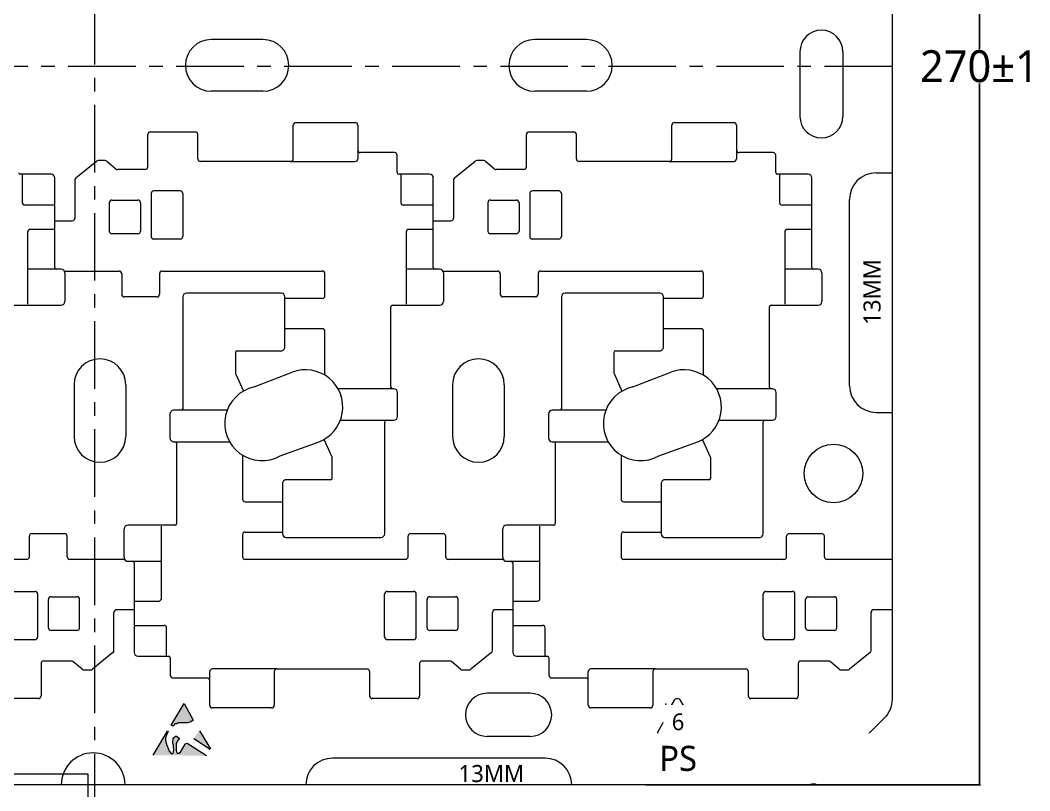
# Model space of a CAD drawing. Header units: millimetres. Extents: x 2296 to 3738, y 887 to 1467.
# Drawn here: x 3135.9 to 3325.8, y 1081.6 to 1226.4 of the extents above; entities that cross this region are included whole.
import ezdxf

# ---------------------------------------------------------------- set-up
doc = ezdxf.new("R2010")
doc.units = ezdxf.units.MM
doc.linetypes.add('CENTERX2', pattern=[101.6, 63.5, -12.7, 12.7, -12.7])
for name, color, linetype, lineweight in [('02 Tray  平面圖', 82, 'Continuous', 18), ('03 Tray 剖視圖', 140, 'Continuous', 5), ('04 Tray NOTES 說明', 10, 'Continuous', 5), ('05 Tray 實際版框', 220, 'Continuous', 25), ('倒扣', 2, 'Continuous', 0)]:
    doc.layers.add(name, color=color, linetype=linetype, lineweight=lineweight)
doc.layers.add('Tray 标记', color=160, linetype='Continuous')
doc.styles.add('CHINE', font='')
doc.styles.get("Standard").update_dxf_attribs({"font": 'txt', "bigfont": 'gbcbig.shx'})
doc.styles.get('CHINE').set_extended_font_data('微軟正黑體')
doc.dimstyles.get("Standard").update_dxf_attribs({"dimtxt": 0.18, "dimasz": 0.18, "dimexe": 0.18, "dimexo": 0.0625, "dimgap": 0.09, "dimtad": 0, "dimtih": 1, "dimtoh": 1, "dimdec": 4, "dimzin": 0, "dimdsep": 46, "dimtxsty": 'Standard', "dimcen": 0.09, "dimadec": 0, "dimazin": 0, "dimtfac": 1, "dimtdec": 4, "dimtofl": 0, "dimtmove": 0, "dimatfit": 3, "dimfxl": 1, "dimtolj": 1, "dimtzin": 0, "dimarcsym": 0})

# ---------------------------------------------------------------- blocks, each defined once
blk = doc.blocks.new('*D2')
at = {"layer": '05 Tray 實際版框', "color": 0, "lineweight": -2, "ltscale": 0.2, "transparency": 16777216}
for p, q in [((3261.78, 1352.68), (3316.49, 1352.68)), ((3316.31, 1352.5), (3316.31, 1220.89)), ((3316.31, 1082.86), (3316.31, 1214.47)), ((3253.57, 1082.68), (3316.49, 1082.68))]:
    blk.add_line(p, q, dxfattribs=at)
at = {"layer": '05 Tray 實際版框', "color": 0, "ltscale": 0.2, "transparency": 16777216}
for points in [[(3316.28, 1352.5), (3316.34, 1352.5), (3316.31, 1352.68)], [(3316.28, 1082.86), (3316.34, 1082.86), (3316.31, 1082.68)]]:
    blk.add_solid(points, dxfattribs=at)
at = {"layer": 'Defpoints', "color": 0, "ltscale": 0.2, "transparency": 16777216}
for p in [(3261.72, 1352.68), (3253.51, 1082.68), (3316.31, 1082.68)]:
    blk.add_point(p, dxfattribs=at)
at = {"layer": '05 Tray 實際版框', "color": 0, "lineweight": 0, "ltscale": 0.2, "transparency": 16777216, "insert": (3316.31, 1217.68), "char_height": 0.18, "attachment_point": 5}
blk.add_mtext('\\A1;{\\fMicrosoft JhengHei|b0|i0|c136|p0;\\H33.333333x;\\C6;270%%P1}', dxfattribs=at)

msp = doc.modelspace()

# ---------------------------------------------------------------- hatches: boundary and pattern name
at = {"layer": 'Tray 标记', "lineweight": 13}
for points in [[(3166.75358, 1097.93294), (3164.33416, 1093.86101), (3164.50239, 1093.76105), (3164.73641, 1093.77934), (3164.87074, 1093.8733), (3164.93326, 1094.04942), (3165.06398, 1094.12706), (3165.4031, 1094.12895), (3165.66471, 1094.31156), (3167.399, 1094.30382), (3167.9887, 1094.53552), (3168.4376, 1094.8238)], [(3163.39207, 1090.4848, -0.007969089), (3163.23511, 1091.05993, -0.052310039), (3163.22887, 1091.37423, -0.028599193), (3163.27192, 1091.64172), (3163.35633, 1091.86192), (3163.57538, 1092.26279), (3163.74751, 1092.74634), (3163.59884, 1092.76661), (3160.91188, 1088.24206), (3170.9452, 1088.15495), (3170.94778, 1088.21077), (3167.29996, 1090.52502), (3167.05401, 1090.42089), (3166.93655, 1090.30474), (3166.03118, 1088.84604), (3165.77365, 1088.62009), (3165.43696, 1088.65865), (3165.30448, 1088.88548), (3165.24833, 1089.15952), (3165.22611, 1089.76408), (3165.22109, 1090.14699), (3165.25391, 1090.38994), (3165.32717, 1090.5905), (3165.40504, 1090.78273), (3165.48526, 1090.95305), (3165.64237, 1091.1031), (3165.86781, 1091.35666), (3165.32771, 1091.81038), (3165.10499, 1091.81038), (3164.66576, 1091.435), (3164.63733, 1090.47466), (3164.65463, 1090.33681), (3164.69888, 1090.21729), (3164.71474, 1090.14725, -0.100154505), (3164.7663, 1089.89748), (3164.78311, 1089.22859), (3164.7337, 1088.81429), (3164.60284, 1088.59868), (3164.31678, 1088.58678), (3163.91379, 1089.02317)], [(3169.72004, 1092.82091), (3169.31455, 1092.47704), (3169.21512, 1092.31987), (3168.95846, 1091.96625), (3168.77652, 1091.69957), (3168.6888, 1091.62181), (3168.6888, 1091.45088), (3168.59312, 1091.36542), (3171.64257, 1089.37598), (3171.72645, 1089.37598), (3171.74089, 1089.43968)]]:
    msp.add_hatch(color=5, dxfattribs=at).paths.add_polyline_path(points)

# ---------------------------------------------------------------- linework, layer by layer
at = {"layer": '02 Tray  平面圖', "linetype": 'Continuous'}
for p, q in [((3187.27312, 1200.31053), (3187.27312, 1206.63796)), ((3187.77312, 1207.13796), (3198.90866, 1207.13796)), ((3199.40866, 1206.63794), (3199.40851, 1201.98885)), ((3258.47312, 1200.31053), (3258.47312, 1206.63796)), ((3258.97312, 1207.13796), (3270.10866, 1207.13796)), ((3270.60866, 1206.63794), (3270.60851, 1201.98885)), ((3159.9237, 1198.80176), (3159.9237, 1204.87918)), ((3160.4237, 1205.37918), (3168.8237, 1205.37918)), ((3169.3237, 1200.31053), (3169.3237, 1204.87918)), ((3231.1237, 1198.80176), (3231.1237, 1204.87918)), ((3231.6237, 1205.37918), (3240.0237, 1205.37918)), ((3240.5237, 1200.31053), (3240.5237, 1204.87918)), ((3199.40851, 1201.98885), (3199.40851, 1200.31053)), ((3270.60851, 1201.98885), (3270.60851, 1200.31053)), ((3206.3121, 1201.48883), (3199.90851, 1201.48883)), ((3206.8121, 1197.72463), (3206.8121, 1200.98883)), ((3277.5121, 1201.48883), (3271.10851, 1201.48883)), ((3278.0121, 1197.72463), (3278.0121, 1200.98883)), ((3146.40451, 1196.74765), (3150.2795, 1199.86968)), ((3151.89684, 1199.98033), (3150.5932, 1199.98033)), ((3152.21924, 1199.86251), (3153.92967, 1198.41959)), ((3159.4237, 1198.30176), (3154.25207, 1198.30176)), ((3186.77312, 1199.81053), (3169.8237, 1199.81053)), ((3186.77312, 1199.81053), (3198.90851, 1199.81053)), ((3217.60451, 1196.74765), (3221.4795, 1199.86968)), ((3223.09684, 1199.98033), (3221.7932, 1199.98033)), ((3223.41924, 1199.86251), (3225.12967, 1198.41959)), ((3230.6237, 1198.30176), (3225.45207, 1198.30176)), ((3257.97312, 1199.81053), (3241.0237, 1199.81053)), ((3257.97312, 1199.81053), (3270.10851, 1199.81053)), ((3141.7113, 1197.42463), (3135.9121, 1197.42463)), ((3136.30999, 1197.42463), (3136.30999, 1192.11505)), ((3142.4113, 1179.88103), (3142.4113, 1196.72463)), ((3146.2182, 1196.3583), (3146.2182, 1189.19128)), ((3212.9113, 1197.42463), (3207.1121, 1197.42463)), ((3207.50999, 1197.42463), (3207.50999, 1192.11505)), ((3213.6113, 1179.88103), (3213.6113, 1196.72463)), ((3217.4182, 1196.3583), (3217.4182, 1189.19128)), ((3284.1113, 1197.42463), (3278.3121, 1197.42463)), ((3278.70999, 1197.42463), (3278.70999, 1192.11505)), ((3284.8113, 1179.88103), (3284.8113, 1196.72463)), ((3153.172, 1192.56293), (3158.0366, 1192.56293)), ((3224.372, 1192.56293), (3229.2366, 1192.56293)), ((3142.4113, 1191.61505), (3136.80999, 1191.61505)), ((3152.672, 1192.06293), (3152.672, 1186.73853)), ((3158.5366, 1192.06293), (3158.5366, 1186.73853)), ((3213.6113, 1191.61505), (3208.00999, 1191.61505)), ((3223.872, 1192.06293), (3223.872, 1186.73853)), ((3229.7366, 1192.06293), (3229.7366, 1186.73853)), ((3284.8113, 1191.61505), (3279.20999, 1191.61505)), ((3142.4113, 1188.69128), (3145.7182, 1188.69128)), ((3213.6113, 1188.69128), (3216.9182, 1188.69128)), ((3142.4113, 1187.05256), (3137.7994, 1187.05256)), ((3213.6113, 1187.05256), (3208.9994, 1187.05256)), ((3284.8113, 1187.05256), (3280.1994, 1187.05256)), ((3137.2994, 1186.55256), (3137.2994, 1172.9962)), ((3158.0366, 1186.23853), (3153.172, 1186.23853)), ((3208.4994, 1186.55256), (3208.4994, 1172.9962)), ((3229.2366, 1186.23853), (3224.372, 1186.23853)), ((3279.6994, 1186.55256), (3279.6994, 1172.9962)), ((3143.5993, 1179.58103), (3137.2994, 1179.58103)), ((3144.21029, 1179.22263), (3154.5112, 1179.22263)), ((3162.6112, 1179.22263), (3192.72981, 1179.22263)), ((3214.7993, 1179.58103), (3208.4994, 1179.58103)), ((3215.41029, 1179.22263), (3225.7112, 1179.22263)), ((3233.8112, 1179.22263), (3263.92981, 1179.22263)), ((3285.9993, 1179.58103), (3279.6994, 1179.58103)), ((3144.2993, 1178.88103), (3144.2993, 1173.4962)), ((3155.0112, 1178.72263), (3155.0112, 1174.87166)), ((3162.1112, 1178.72263), (3162.1112, 1174.87166)), ((3193.22981, 1174.58075), (3193.22981, 1178.72263)), ((3215.4993, 1178.88103), (3215.4993, 1173.4962)), ((3226.2112, 1178.72263), (3226.2112, 1174.87166)), ((3233.3112, 1178.72263), (3233.3112, 1174.87166)), ((3264.42981, 1174.58075), (3264.42981, 1178.72263)), ((3286.6993, 1178.88103), (3286.6993, 1173.4962)), ((3161.6112, 1174.37166), (3155.5112, 1174.37166)), ((3166.49367, 1174.38992), (3166.49367, 1153.36372)), ((3185.00477, 1175.08992), (3167.19367, 1175.08992)), ((3185.70477, 1164.94912), (3185.70477, 1174.38992)), ((3232.8112, 1174.37166), (3226.7112, 1174.37166)), ((3237.69367, 1174.38992), (3237.69367, 1153.36372)), ((3256.20477, 1175.08992), (3238.39367, 1175.08992)), ((3256.90477, 1164.94912), (3256.90477, 1174.38992)), ((3134.7372, 1172.7962), (3143.5993, 1172.7962)), ((3205.6372, 1157.40103), (3205.6372, 1172.4962)), ((3205.9372, 1172.7962), (3214.7993, 1172.7962)), ((3276.8372, 1157.40103), (3276.8372, 1172.4962)), ((3277.1372, 1172.7962), (3285.9993, 1172.7962)), ((3193.2366, 1159.64104), (3193.2366, 1167.88075)), ((3264.4366, 1159.64104), (3264.4366, 1167.88075)), ((3176.67525, 1164.24912), (3185.00477, 1164.24912)), ((3247.87525, 1164.24912), (3256.20477, 1164.24912)), ((3176.37525, 1163.94912), (3176.37525, 1160.10112)), ((3247.57525, 1163.94912), (3247.57525, 1160.10112)), ((3176.3912, 1160.00463), (3177.89502, 1156.6658)), ((3247.5912, 1160.00463), (3249.09502, 1156.6658)), ((3206.1894, 1157.10103), (3195.68419, 1157.10103)), ((3206.8894, 1151.90103), (3206.8894, 1156.40103)), ((3277.3894, 1157.10103), (3266.88419, 1157.10103)), ((3278.0894, 1151.90103), (3278.0894, 1156.40103)), ((3174.82874, 1153.06372), (3164.77167, 1153.06372)), ((3246.02874, 1153.06372), (3235.97167, 1153.06372)), ((3164.07167, 1152.36372), (3164.07167, 1147.86372)), ((3196.13233, 1151.20103), (3206.1894, 1151.20103)), ((3204.4674, 1129.87483), (3204.4674, 1150.90103)), ((3235.27167, 1152.36372), (3235.27167, 1147.86372)), ((3267.33233, 1151.20103), (3277.3894, 1151.20103)), ((3275.6674, 1129.87483), (3275.6674, 1150.90103)), ((3164.77167, 1147.16372), (3175.27689, 1147.16372)), ((3194.56988, 1144.26012), (3193.06606, 1147.59895)), ((3235.97167, 1147.16372), (3246.47689, 1147.16372)), ((3265.76988, 1144.26012), (3264.26606, 1147.59895)), ((3165.32387, 1146.86372), (3165.32387, 1131.76855)), ((3236.52387, 1146.86372), (3236.52387, 1131.76855)), ((3177.72447, 1144.62374), (3177.72447, 1136.38403)), ((3177.72447, 1144.62374), (3177.72447, 1136.45124)), ((3194.58582, 1140.31563), (3194.58582, 1144.16363)), ((3248.92447, 1144.62376), (3248.92447, 1136.38404)), ((3248.92447, 1144.62376), (3248.92447, 1136.45126)), ((3265.78582, 1140.31563), (3265.78582, 1144.16363)), ((3185.2563, 1139.31563), (3185.2563, 1129.87483)), ((3194.28582, 1140.01563), (3185.9563, 1140.01563)), ((3256.4563, 1139.31563), (3256.4563, 1129.87483)), ((3265.48582, 1140.01563), (3257.1563, 1140.01563)), ((3138.14987, 1129.89309), (3144.24987, 1129.89309)), ((3155.46177, 1125.38372), (3155.46177, 1130.76855)), ((3165.02387, 1131.46855), (3156.16177, 1131.46855)), ((3162.46167, 1117.71219), (3162.46167, 1131.26855)), ((3209.34987, 1129.89309), (3215.44987, 1129.89309)), ((3226.66177, 1125.38372), (3226.66177, 1130.76855)), ((3236.22387, 1131.46855), (3227.36177, 1131.46855)), ((3233.66167, 1117.71219), (3233.66167, 1131.26855)), ((3280.54987, 1129.89309), (3286.64987, 1129.89309)), ((3137.64987, 1125.54212), (3137.64987, 1129.39309)), ((3144.74987, 1125.54212), (3144.74987, 1129.39309)), ((3177.73127, 1129.68403), (3177.73127, 1125.54215)), ((3185.9563, 1129.17483), (3203.7674, 1129.17483)), ((3208.84987, 1125.54212), (3208.84987, 1129.39309)), ((3215.94987, 1125.54212), (3215.94987, 1129.39309)), ((3248.93127, 1129.68404), (3248.93127, 1125.54217)), ((3257.1563, 1129.17483), (3274.9674, 1129.17483)), ((3280.04987, 1125.54212), (3280.04987, 1129.39309)), ((3287.14987, 1125.54212), (3287.14987, 1129.39309)), ((3137.14987, 1125.04214), (3107.03127, 1125.04214)), ((3155.55078, 1125.04212), (3145.24987, 1125.04212)), ((3156.16177, 1124.68372), (3162.46167, 1124.68372)), ((3157.34977, 1124.38372), (3157.34978, 1107.54012)), ((3208.34987, 1125.04215), (3178.23127, 1125.04215)), ((3226.75078, 1125.04212), (3216.44987, 1125.04212)), ((3227.36177, 1124.68372), (3233.66167, 1124.68372)), ((3228.54977, 1124.38372), (3228.54978, 1107.54012)), ((3279.54987, 1125.04217), (3249.43127, 1125.04217)), ((3299.88054, 1125.04212), (3287.64987, 1125.04212)), ((3141.22447, 1112.20182), (3141.22447, 1117.52622)), ((3141.72447, 1118.02622), (3146.58908, 1118.02622)), ((3147.08908, 1112.20182), (3147.08908, 1117.52622)), ((3157.34977, 1117.21219), (3161.96167, 1117.21219)), ((3212.42447, 1112.20182), (3212.42447, 1117.52622)), ((3212.92447, 1118.02622), (3217.78908, 1118.02622)), ((3218.28908, 1112.20182), (3218.28908, 1117.52622)), ((3228.54977, 1117.21219), (3233.16167, 1117.21219)), ((3283.62447, 1112.20182), (3283.62447, 1117.52622)), ((3284.12447, 1118.02622), (3288.98908, 1118.02622)), ((3289.48908, 1112.20182), (3289.48908, 1117.52622)), ((3153.54287, 1107.90645), (3153.54287, 1115.07347)), ((3157.34977, 1115.57347), (3154.04287, 1115.57347)), ((3224.74287, 1107.90645), (3224.74287, 1115.07347)), ((3228.54977, 1115.57347), (3225.24287, 1115.57347)), ((3295.94287, 1107.90645), (3295.94287, 1115.07347)), ((3299.88054, 1115.57347), (3296.44287, 1115.57347)), ((3146.58908, 1111.70182), (3141.72447, 1111.70182)), ((3157.34978, 1112.6497), (3162.95109, 1112.6497)), ((3163.45109, 1106.84012), (3163.45109, 1112.1497)), ((3217.78908, 1111.70182), (3212.92447, 1111.70182)), ((3228.54978, 1112.6497), (3234.15109, 1112.6497)), ((3234.65109, 1106.84012), (3234.65109, 1112.1497)), ((3288.98908, 1111.70182), (3284.12447, 1111.70182)), ((3153.35657, 1107.5171), (3149.48158, 1104.39507)), ((3224.55657, 1107.5171), (3220.68158, 1104.39507)), ((3295.75657, 1107.5171), (3291.88158, 1104.39507)), ((3139.83737, 1105.46299), (3139.83737, 1099.38557)), ((3140.33737, 1105.96299), (3145.509, 1105.96299)), ((3147.54183, 1104.40224), (3145.83141, 1105.84516)), ((3158.04978, 1106.84012), (3163.84898, 1106.84012)), ((3164.14898, 1106.54012), (3164.14898, 1103.27592)), ((3211.03737, 1105.46299), (3211.03737, 1099.38557)), ((3211.53737, 1105.96299), (3216.709, 1105.96299)), ((3218.74183, 1104.40224), (3217.03141, 1105.84516)), ((3229.24978, 1106.84012), (3235.04898, 1106.84012)), ((3235.34898, 1106.54012), (3235.34898, 1103.27592)), ((3282.23737, 1105.46299), (3282.23737, 1099.38557)), ((3282.73737, 1105.96299), (3287.909, 1105.96299)), ((3289.94183, 1104.40224), (3288.23141, 1105.84516)), ((3147.86424, 1104.28442), (3149.16788, 1104.28442)), ((3171.55257, 1102.2759), (3171.55257, 1103.95422)), ((3184.18795, 1104.45422), (3172.05257, 1104.45422)), ((3183.68795, 1103.95422), (3183.68795, 1097.62679)), ((3184.18795, 1104.45422), (3201.13737, 1104.45422)), ((3201.63737, 1103.95422), (3201.63737, 1099.38557)), ((3219.06424, 1104.28442), (3220.36788, 1104.28442)), ((3242.75257, 1102.2759), (3242.75257, 1103.95422)), ((3255.38795, 1104.45422), (3243.25257, 1104.45422)), ((3254.88795, 1103.95422), (3254.88795, 1097.62679)), ((3255.38795, 1104.45422), (3272.33737, 1104.45422)), ((3272.83737, 1103.95422), (3272.83737, 1099.38557)), ((3290.26424, 1104.28442), (3291.56788, 1104.28442)), ((3164.64898, 1102.77592), (3171.05257, 1102.77592)), ((3171.55241, 1097.62681), (3171.55257, 1102.2759)), ((3235.84898, 1102.77592), (3242.25257, 1102.77592)), ((3242.75241, 1097.62681), (3242.75257, 1102.2759)), ((3139.33737, 1098.88557), (3130.93737, 1098.88557)), ((3210.53737, 1098.88557), (3202.13737, 1098.88557)), ((3281.73737, 1098.88557), (3273.33737, 1098.88557)), ((3183.18795, 1097.12679), (3172.05241, 1097.12679)), ((3254.38795, 1097.12679), (3243.25241, 1097.12679))]:
    msp.add_line(p, q, dxfattribs=at)
at = {"layer": '02 Tray  平面圖', "lineweight": 18}
for p, q in [((3160.54851, 1193.78595), (3160.54851, 1185.73683)), ((3166.00601, 1194.28595), (3161.04851, 1194.28595)), ((3166.50601, 1193.78595), (3166.50601, 1185.73683)), ((3231.74851, 1193.78595), (3231.74851, 1185.73683)), ((3237.20601, 1194.28595), (3232.24851, 1194.28595)), ((3237.70601, 1193.78595), (3237.70601, 1185.73683)), ((3166.00601, 1185.23683), (3161.04851, 1185.23683)), ((3237.20601, 1185.23683), (3232.24851, 1185.23683)), ((3133.75507, 1119.02792), (3138.71256, 1119.02792)), ((3139.21256, 1110.4788), (3139.21256, 1118.52792)), ((3204.45507, 1110.4788), (3204.45507, 1118.52792)), ((3204.95507, 1119.02792), (3209.91256, 1119.02792)), ((3210.41256, 1110.4788), (3210.41256, 1118.52792)), ((3275.65507, 1110.4788), (3275.65507, 1118.52792)), ((3276.15507, 1119.02792), (3281.11256, 1119.02792)), ((3281.61256, 1110.4788), (3281.61256, 1118.52792)), ((3133.75507, 1109.9788), (3138.71256, 1109.9788)), ((3204.95507, 1109.9788), (3209.91256, 1109.9788)), ((3276.15507, 1109.9788), (3281.11256, 1109.9788))]:
    msp.add_line(p, q, dxfattribs=at)
at = {"layer": '02 Tray  平面圖'}
for p, q in [((3192.72981, 1174.08075), (3185.70477, 1174.08075)), ((3263.92981, 1174.08075), (3256.90477, 1174.08075)), ((3192.7366, 1168.38075), (3185.70477, 1168.38075)), ((3263.9366, 1168.38075), (3256.90477, 1168.38075)), ((3179.92422, 1157.44144), (3187.05815, 1160.19956)), ((3251.12422, 1157.44144), (3258.25815, 1160.19956)), ((3184.82242, 1144.4999), (3191.96752, 1147.08941)), ((3256.02242, 1144.4999), (3263.16752, 1147.08941)), ((3178.22447, 1135.88403), (3185.2563, 1135.88403)), ((3249.42447, 1135.88404), (3256.4563, 1135.88404)), ((3178.23127, 1130.18403), (3185.2563, 1130.18403)), ((3249.43127, 1130.18404), (3256.4563, 1130.18404))]:
    msp.add_line(p, q, dxfattribs=at)
at = {"layer": '02 Tray  平面圖', "linetype": 'Continuous'}
for centre, radius, start, end in [((3187.77312, 1206.63796), 0.5, 90, 180), ((3198.90866, 1206.63796), 0.5, 359.9978164, 90), ((3258.97312, 1206.63796), 0.5, 90, 180), ((3270.10866, 1206.63796), 0.5, 359.9978164, 90), ((3160.4237, 1204.87918), 0.5, 90, 180), ((3168.8237, 1204.87918), 0.5, 0, 90), ((3231.6237, 1204.87918), 0.5, 90, 180), ((3240.0237, 1204.87918), 0.5, 0, 90), ((3199.90851, 1201.98883), 0.5, 179.9978164, 270), ((3271.10851, 1201.98883), 0.5, 179.9978164, 270), ((3169.8237, 1200.31053), 0.5, 180, 270.0000111), ((3186.77312, 1200.31053), 0.5, 270.0000111, 0), ((3198.90851, 1200.31053), 0.5, 270, 0), ((3206.3121, 1200.98883), 0.5, 0, 90), ((3241.0237, 1200.31053), 0.5, 180, 270.0000111), ((3257.97312, 1200.31053), 0.5, 270.0000111, 0), ((3270.10851, 1200.31053), 0.5, 270, 0), ((3277.5121, 1200.98883), 0.5, 0, 90), ((3150.5932, 1199.48033), 0.5, 89.9999985, 128.8579507), ((3151.89684, 1199.48033), 0.5, 49.848925, 89.9999985), ((3154.25207, 1198.80176), 0.5, 229.848925, 270), ((3159.4237, 1198.80176), 0.5, 270, 0), ((3221.7932, 1199.48033), 0.5, 89.9999985, 128.8579507), ((3223.09684, 1199.48033), 0.5, 49.848925, 89.9999985), ((3225.45207, 1198.80176), 0.5, 229.848925, 270), ((3230.6237, 1198.80176), 0.5, 270, 0), ((3135.9121, 1197.72463), 0.3, 180, 270), ((3141.7113, 1196.72463), 0.7, 0.0000046, 90), ((3146.7182, 1196.3583), 0.5, 128.8579507, 180.0000028), ((3207.1121, 1197.72463), 0.3, 180, 270), ((3212.9113, 1196.72463), 0.7, 0.0000046, 90), ((3217.9182, 1196.3583), 0.5, 128.8579507, 180.0000028), ((3278.3121, 1197.72463), 0.3, 180, 270), ((3284.1113, 1196.72463), 0.7, 0.0000046, 90), ((3153.172, 1192.06293), 0.5, 90, 180), ((3158.0366, 1192.06293), 0.5, 0, 90), ((3224.372, 1192.06293), 0.5, 90, 180), ((3229.2366, 1192.06293), 0.5, 0, 90), ((3136.80999, 1192.11505), 0.5, 180, 270), ((3208.00999, 1192.11505), 0.5, 180, 270), ((3279.20999, 1192.11505), 0.5, 180, 270), ((3145.7182, 1189.19128), 0.5, 270, 0.0000028), ((3216.9182, 1189.19128), 0.5, 270, 0.0000028), ((3137.7994, 1186.55256), 0.5, 90, 180), ((3208.9994, 1186.55256), 0.5, 90, 180), ((3280.1994, 1186.55256), 0.5, 90, 180), ((3153.172, 1186.73853), 0.5, 180, 270), ((3158.0366, 1186.73853), 0.5, 270, 0), ((3224.372, 1186.73853), 0.5, 180, 270), ((3229.2366, 1186.73853), 0.5, 270, 0), ((3142.7113, 1179.88103), 0.3, 180.0000046, 270), ((3143.5993, 1178.88103), 0.7, 0, 90), ((3154.5112, 1178.72263), 0.5, 0, 90.0000008), ((3162.6112, 1178.72263), 0.5, 90.0000009, 180), ((3192.72981, 1178.72263), 0.5, 0, 90.0000009), ((3213.9113, 1179.88103), 0.3, 180.0000046, 270), ((3214.7993, 1178.88103), 0.7, 0, 90), ((3225.7112, 1178.72263), 0.5, 0, 90.0000008), ((3233.8112, 1178.72263), 0.5, 90.0000009, 180), ((3263.92981, 1178.72263), 0.5, 0, 90.0000009), ((3285.1113, 1179.88103), 0.3, 180.0000046, 270), ((3285.9993, 1178.88103), 0.7, 0, 90), ((3143.5993, 1173.4962), 0.7, 270, 0), ((3155.5112, 1174.87166), 0.5, 180, 270), ((3161.6112, 1174.87166), 0.5, 270, 0), ((3167.19367, 1174.38992), 0.7, 90.0000016, 179.9999979), ((3185.00477, 1174.38992), 0.7, 0.0000118, 90.0000016), ((3214.7993, 1173.4962), 0.7, 270, 0), ((3226.7112, 1174.87166), 0.5, 180, 270), ((3232.8112, 1174.87166), 0.5, 270, 0), ((3238.39367, 1174.38992), 0.7, 90.0000016, 179.9999979), ((3256.20477, 1174.38992), 0.7, 0.0000118, 90.0000016), ((3285.9993, 1173.4962), 0.7, 270, 0), ((3205.9372, 1172.4962), 0.3, 90, 180.000003), ((3277.1372, 1172.4962), 0.3, 90, 180.000003), ((3176.67525, 1163.94912), 0.3, 90.0000059, 180), ((3185.00477, 1164.94912), 0.7, 270.0000059, 0.0000118), ((3247.87525, 1163.94912), 0.3, 90.0000059, 180), ((3256.20477, 1164.94912), 0.7, 270.0000059, 0.0000118), ((3176.67525, 1160.10112), 0.3, 180, 198.7632436), ((3247.87525, 1160.10112), 0.3, 180, 198.7632436), ((3205.9372, 1157.40103), 0.3, 180.000003, 270), ((3206.1894, 1156.40103), 0.7, 0.0000065, 90), ((3277.1372, 1157.40103), 0.3, 180.000003, 270), ((3277.3894, 1156.40103), 0.7, 0.0000065, 90), ((3164.77167, 1152.36372), 0.7, 90.0000113, 180.0000065), ((3166.19367, 1153.36372), 0.3, 270.0000113, 359.9999979), ((3235.97167, 1152.36372), 0.7, 90.0000113, 180.0000065), ((3237.39367, 1153.36372), 0.3, 270.0000113, 359.9999979), ((3204.7674, 1150.90103), 0.3, 90.0000113, 179.9999979), ((3206.1894, 1151.90103), 0.7, 270.0000113, 0.0000065), ((3275.9674, 1150.90103), 0.3, 90.0000113, 179.9999979), ((3277.3894, 1151.90103), 0.7, 270.0000113, 0.0000065), ((3164.77167, 1147.86372), 0.7, 180.0000065, 270), ((3165.02387, 1146.86372), 0.3, 0.000003, 90), ((3235.97167, 1147.86372), 0.7, 180.0000065, 270), ((3236.22387, 1146.86372), 0.3, 0.000003, 90), ((3194.28582, 1144.16363), 0.3, 0, 18.7632436), ((3265.48582, 1144.16363), 0.3, 0, 18.7632436), ((3185.9563, 1139.31563), 0.7, 90.0000059, 180.0000118), ((3194.28582, 1140.31563), 0.3, 270.0000059, 0), ((3257.1563, 1139.31563), 0.7, 90.0000059, 180.0000118), ((3265.48582, 1140.31563), 0.3, 270.0000059, 0), ((3165.02387, 1131.76855), 0.3, 270, 0.000003), ((3236.22387, 1131.76855), 0.3, 270, 0.000003), ((3138.14987, 1129.39309), 0.5, 90, 180), ((3144.24987, 1129.39309), 0.5, 0, 90), ((3156.16177, 1130.76855), 0.7, 90, 180), ((3185.9563, 1129.87483), 0.7, 180.0000118, 270.0000016), ((3203.7674, 1129.87483), 0.7, 270.0000016, 359.9999979), ((3209.34987, 1129.39309), 0.5, 90, 180), ((3215.44987, 1129.39309), 0.5, 0, 90), ((3227.36177, 1130.76855), 0.7, 90, 180), ((3257.1563, 1129.87483), 0.7, 180.0000118, 270.0000016), ((3274.9674, 1129.87483), 0.7, 270.0000016, 359.9999979), ((3280.54987, 1129.39309), 0.5, 90, 180), ((3286.64987, 1129.39309), 0.5, 0, 90), ((3137.14987, 1125.54212), 0.5, 270.0000009, 360), ((3145.24987, 1125.54212), 0.5, 180, 270.0000008), ((3156.16177, 1125.38372), 0.7, 180, 270), ((3157.04977, 1124.38372), 0.3, 0.0000046, 90), ((3178.23127, 1125.54215), 0.5, 180, 270.0000009), ((3208.34987, 1125.54212), 0.5, 270.0000009, 360), ((3216.44987, 1125.54212), 0.5, 180, 270.0000008), ((3227.36177, 1125.38372), 0.7, 180, 270), ((3228.24977, 1124.38372), 0.3, 0.0000046, 90), ((3249.43127, 1125.54217), 0.5, 180, 270.0000009), ((3279.54987, 1125.54212), 0.5, 270.0000009, 360), ((3287.64987, 1125.54212), 0.5, 180, 270.0000008), ((3141.72447, 1117.52622), 0.5, 90, 180), ((3146.58908, 1117.52622), 0.5, 0, 90), ((3161.96167, 1117.71219), 0.5, 270, 0), ((3212.92447, 1117.52622), 0.5, 90, 180), ((3217.78908, 1117.52622), 0.5, 0, 90), ((3233.16167, 1117.71219), 0.5, 270, 0), ((3284.12447, 1117.52622), 0.5, 90, 180), ((3288.98908, 1117.52622), 0.5, 0, 90), ((3154.04287, 1115.07347), 0.5, 90, 180.0000028), ((3225.24287, 1115.07347), 0.5, 90, 180.0000028), ((3296.44287, 1115.07347), 0.5, 90, 180.0000028), ((3141.72447, 1112.20182), 0.5, 180, 270), ((3146.58908, 1112.20182), 0.5, 270, 0), ((3162.95109, 1112.1497), 0.5, 360, 90), ((3212.92447, 1112.20182), 0.5, 180, 270), ((3217.78908, 1112.20182), 0.5, 270, 0), ((3234.15109, 1112.1497), 0.5, 360, 90), ((3284.12447, 1112.20182), 0.5, 180, 270), ((3288.98908, 1112.20182), 0.5, 270, 0), ((3153.04287, 1107.90645), 0.5, 308.8579507, 0.0000028), ((3158.04978, 1107.54012), 0.7, 180.0000046, 270), ((3224.24287, 1107.90645), 0.5, 308.8579507, 0.0000028), ((3229.24978, 1107.54012), 0.7, 180.0000046, 270), ((3295.44287, 1107.90645), 0.5, 308.8579507, 0.0000028), ((3140.33737, 1105.46299), 0.5, 90, 180), ((3145.509, 1105.46299), 0.5, 49.848925, 90), ((3163.84898, 1106.54012), 0.3, 0, 90), ((3211.53737, 1105.46299), 0.5, 90, 180), ((3216.709, 1105.46299), 0.5, 49.848925, 90), ((3235.04898, 1106.54012), 0.3, 0, 90), ((3282.73737, 1105.46299), 0.5, 90, 180), ((3287.909, 1105.46299), 0.5, 49.848925, 90), ((3147.86424, 1104.78442), 0.5, 229.848925, 269.9999985), ((3149.16788, 1104.78442), 0.5, 269.9999985, 308.8579507), ((3164.64898, 1103.27592), 0.5, 180, 270), ((3172.05257, 1103.95422), 0.5, 90, 180), ((3184.18795, 1103.95422), 0.5, 90.0000111, 180), ((3201.13737, 1103.95422), 0.5, 0, 90.0000111), ((3219.06424, 1104.78442), 0.5, 229.848925, 269.9999985), ((3220.36788, 1104.78442), 0.5, 269.9999985, 308.8579507), ((3235.84898, 1103.27592), 0.5, 180, 270), ((3243.25257, 1103.95422), 0.5, 90, 180), ((3255.38795, 1103.95422), 0.5, 90.0000111, 180), ((3272.33737, 1103.95422), 0.5, 0, 90.0000111), ((3290.26424, 1104.78442), 0.5, 229.848925, 269.9999985), ((3291.56788, 1104.78442), 0.5, 269.9999985, 308.8579507), ((3171.05257, 1102.27592), 0.5, 359.9978164, 90), ((3242.25257, 1102.27592), 0.5, 359.9978164, 90), ((3139.33737, 1099.38557), 0.5, 270, 0), ((3172.05241, 1097.62679), 0.5, 179.9978164, 270), ((3183.18795, 1097.62679), 0.5, 270, 0), ((3202.13737, 1099.38557), 0.5, 180, 270), ((3210.53737, 1099.38557), 0.5, 270, 0), ((3243.25241, 1097.62679), 0.5, 179.9978164, 270), ((3254.38795, 1097.62679), 0.5, 270, 0), ((3273.33737, 1099.38557), 0.5, 180, 270), ((3281.73737, 1099.38557), 0.5, 270, 0)]:
    msp.add_arc(centre, radius, start, end, dxfattribs=at)
at = {"layer": '02 Tray  平面圖', "lineweight": 18}
for centre, start, end in [((3161.04851, 1193.78595), 90, 180), ((3166.00601, 1193.78595), 0, 90), ((3232.24851, 1193.78595), 90, 180), ((3237.20601, 1193.78595), 0, 90), ((3161.04851, 1185.73683), 180, 270), ((3166.00601, 1185.73683), 270, 0), ((3232.24851, 1185.73683), 180, 270), ((3237.20601, 1185.73683), 270, 0), ((3138.71256, 1118.52792), 0, 90), ((3204.95507, 1118.52792), 90, 180), ((3209.91256, 1118.52792), 0, 90), ((3276.15507, 1118.52792), 90, 180), ((3281.11256, 1118.52792), 0, 90), ((3138.71256, 1110.4788), 270, 0), ((3204.95507, 1110.4788), 180, 270), ((3209.91256, 1110.4788), 270, 0), ((3276.15507, 1110.4788), 180, 270), ((3281.11256, 1110.4788), 270, 0)]:
    msp.add_arc(centre, 0.5, start, end, dxfattribs=at)
at = {"layer": '02 Tray  平面圖'}
for centre, radius, start, end in [((3192.72981, 1174.58075), 0.5, 270, 0), ((3263.92981, 1174.58075), 0.5, 270, 0), ((3192.7366, 1167.88075), 0.5, 360, 90), ((3263.9366, 1167.88075), 0.5, 360, 90), ((3189.58241, 1153.67054), 7, 289.921411, 111.1375151), ((3260.78241, 1153.67054), 7, 289.921411, 111.1375151), ((3181.37867, 1150.59421), 7, 101.9921609, 299.4698092), ((3252.57867, 1150.59421), 7, 101.9921609, 299.4698092), ((3178.22447, 1136.38403), 0.5, 180, 270), ((3249.42447, 1136.38404), 0.5, 180, 270), ((3178.23127, 1129.68403), 0.5, 90, 180), ((3249.43127, 1129.68404), 0.5, 90, 180)]:
    msp.add_arc(centre, radius, start, end, dxfattribs=at)
at = {"layer": '03 Tray 剖視圖'}
for p, q in [((3100.31804, 1084.73047), (3148.65842, 1084.73047)), ((3148.65842, 1084.73047), (3148.65842, 1074.12637))]:
    msp.add_line(p, q, dxfattribs=at)
at = {"layer": '04 Tray NOTES 說明', "color": 1, "lineweight": 0, "ltscale": 0.2}
msp.add_circle((3288.88054, 1141.1829), 5.5, dxfattribs=at)
at = {"layer": '05 Tray 實際版框', "linetype": 'CENTERX2', "lineweight": 0, "ltscale": 0.2}
for p, q in [((3149.88054, 1352.68291), (3149.88054, 1077.49882)), ((3299.88054, 1217.68291), (2999.88054, 1217.68291))]:
    msp.add_line(p, q, dxfattribs=at)
at = {"layer": '05 Tray 實際版框', "lineweight": 0, "ltscale": 0.2}
for p, q in [((3296.88054, 1197.6795), (3299.88054, 1197.6795)), ((3291.88054, 1157.6761), (3291.88054, 1192.6795)), ((3296.88054, 1152.6761), (3299.88054, 1152.6761))]:
    msp.add_line(p, q, dxfattribs=at)
for points in [[(3239.63322, 1352.68291), (3283.80947, 1352.68291, -0.198912367), (3287.345, 1351.21844), (3298.41607, 1340.14737, -0.198912367), (3299.88054, 1336.61184), (3299.88054, 1187.68291)], [(3299.88054, 1187.68291), (3299.88054, 1098.75397, -0.198912367), (3298.41607, 1095.21844), (3287.345, 1084.14737, -0.198912367), (3283.80947, 1082.68291), (3239.63322, 1082.68291)], [(3155.63186, 1082.68291, 1), (3143.63186, 1082.68291, 1)], [(3239.63322, 1082.68291), (3239.63322, 1082.68553), (3239.63322, 1082.68553, 0.414213562), (3234.63322, 1087.68553), (3194.63322, 1087.68553, 0.414213562), (3189.63322, 1082.68553), (3189.63322, 1082.68291)], [(3239.63322, 1082.68291), (3239.63322, 1082.68553), (3239.63322, 1082.68553, 0.414213562), (3234.63322, 1087.68553), (3194.63322, 1087.68553, 0.414213562), (3189.63322, 1082.68553), (3189.63322, 1082.68291)]]:
    msp.add_lwpolyline(points, format="xyb", dxfattribs=at)
msp.add_lwpolyline([(3283.80947, 1082.68291), (3109.63049, 1082.68291)], dxfattribs=at)
for centre, start, end in [((3296.88054, 1192.6795), 90, 180), ((3296.88054, 1157.6761), 180, 270)]:
    msp.add_arc(centre, 5, start, end, dxfattribs=at)
at = {"layer": 'Tray 标记', "color": 5, "lineweight": 13}
for p, q in [((3164.33416, 1093.86101), (3166.75358, 1097.93294)), ((3166.75358, 1097.93294), (3168.4376, 1094.8238)), ((3257.53748, 1096.21423), (3257.34554, 1097.9741)), ((3258.84629, 1098.48117), (3257.53748, 1096.21423)), ((3261.92325, 1095.4401), (3260.16749, 1098.48117)), ((3257.56582, 1095.71506), (3255.8792, 1092.79373)), ((3257.53748, 1096.21423), (3258.90548, 1096.99481)), ((3164.50239, 1093.76105), (3164.33416, 1093.86101)), ((3164.73641, 1093.77934), (3164.50239, 1093.76105)), ((3164.87074, 1093.8733), (3164.73641, 1093.77934)), ((3164.93326, 1094.04942), (3164.87074, 1093.8733)), ((3165.06398, 1094.12706), (3164.93326, 1094.04942)), ((3165.4031, 1094.12895), (3165.06398, 1094.12706)), ((3165.66471, 1094.31156), (3165.4031, 1094.12895)), ((3167.399, 1094.30382), (3165.66471, 1094.31156)), ((3167.9887, 1094.53552), (3167.399, 1094.30382)), ((3168.4376, 1094.8238), (3167.9887, 1094.53552)), ((3262.19926, 1095.04071), (3262.19126, 1093.4657)), ((3262.19926, 1095.04071), (3263.81932, 1094.327)), ((3263.50807, 1092.77377), (3262.19926, 1095.04071)), ((3160.91188, 1088.24206), (3163.59884, 1092.76661)), ((3163.57538, 1092.26279), (3163.35633, 1091.86192)), ((3163.74751, 1092.74634), (3163.57538, 1092.26279)), ((3163.59884, 1092.76661), (3163.74751, 1092.74634)), ((3171.74089, 1089.43968), (3169.72004, 1092.82091)), ((3259.13363, 1091.64954), (3257.77363, 1092.44397)), ((3167.05401, 1090.42089), (3167.29996, 1090.52502)), ((3167.29996, 1090.52502), (3170.94778, 1088.21077)), ((3168.59312, 1091.36542), (3171.64257, 1089.37598)), ((3256.5398, 1091.64954), (3259.13363, 1091.64954)), ((3259.13363, 1091.64954), (3257.70551, 1090.60338)), ((3259.33596, 1091.62958), (3262.84747, 1091.62958))]:
    msp.add_line(p, q, dxfattribs=at)
msp.add_lwpolyline([(3163.35633, 1091.86192), (3163.27192, 1091.64172, 0.028599193), (3163.22887, 1091.37423, 0.052310039), (3163.23511, 1091.05993, 0.007969089), (3163.39207, 1090.4848), (3163.91379, 1089.02317), (3164.31678, 1088.58678), (3164.60284, 1088.59868), (3164.7337, 1088.81429), (3164.78311, 1089.22859), (3164.7663, 1089.89748, 0.100154505), (3164.71474, 1090.14725), (3164.69888, 1090.21729), (3164.65463, 1090.33681), (3164.63733, 1090.47466), (3164.66576, 1091.435), (3165.10499, 1091.81038), (3165.32771, 1091.81038), (3165.86781, 1091.35666), (3165.64237, 1091.1031), (3165.48526, 1090.95305), (3165.40504, 1090.78273), (3165.32717, 1090.5905), (3165.25391, 1090.38994), (3165.22109, 1090.14699), (3165.22611, 1089.76408), (3165.24833, 1089.15952), (3165.30448, 1088.88548), (3165.43696, 1088.65865), (3165.77365, 1088.62009), (3166.03118, 1088.84604), (3166.93655, 1090.30474), (3167.05401, 1090.42089)], format="xyb", dxfattribs=at)
for centre, start, end in [((3259.50689, 1098.09977), 30, 150), ((3256.5398, 1092.41233), 150, 270), ((3262.84747, 1092.39238), 270, 30)]:
    msp.add_arc(centre, 0.7628, start, end, dxfattribs=at)
at = {"layer": '倒扣', "linetype": 'Continuous'}
for points in [[(3181.57024, 1222.72106), (3171.85024, 1222.72106)], [(3242.39362, 1222.72106), (3232.67362, 1222.72106)], [(3282.55257, 1220.43782), (3282.55257, 1208.28782)], [(3290.65257, 1220.43782), (3290.65257, 1208.28782)], [(3181.57024, 1213.00106), (3171.85024, 1213.00106)], [(3242.39362, 1213.00106), (3232.67362, 1213.00106)], [(3146.04248, 1157.86668), (3146.04248, 1148.14668)], [(3155.76248, 1157.86668), (3155.76248, 1148.14668)], [(3217.24248, 1157.86668), (3217.24248, 1148.14668)], [(3226.96248, 1157.86668), (3226.96248, 1148.14668)], [(3231.8222, 1099.88437), (3223.7222, 1099.88437)], [(3280.95065, 1094.90759), (3272.85065, 1094.90759)], [(3231.8222, 1091.78437), (3223.7222, 1091.78437)], [(3280.95065, 1086.80759), (3272.85065, 1086.80759)]]:
    msp.add_lwpolyline(points, dxfattribs=at)
msp.add_lwpolyline([(3155.63186, 1082.68291, 1), (3143.63186, 1082.68291, 1)], format="xyb", dxfattribs=at)
for centre, radius, start, end in [((3286.60257, 1220.43782), 4.05, 360, 180), ((3171.85024, 1217.86106), 4.86, 90, 270), ((3181.57024, 1217.86106), 4.86, 270, 90), ((3232.67362, 1217.86106), 4.86, 90, 270), ((3242.39362, 1217.86106), 4.86, 270, 90), ((3286.60257, 1208.28782), 4.05, 180, 360), ((3150.90248, 1157.86668), 4.86, 360, 180), ((3222.10248, 1157.86668), 4.86, 360, 180), ((3150.90248, 1148.14668), 4.86, 180, 360), ((3222.10248, 1148.14668), 4.86, 180, 360), ((3223.7222, 1095.83437), 4.05, 90, 270), ((3231.8222, 1095.83437), 4.05, 270, 90), ((3272.85065, 1090.85759), 4.05, 90, 270), ((3280.95065, 1090.85759), 4.05, 270, 90)]:
    msp.add_arc(centre, radius, start, end, dxfattribs=at)

# ---------------------------------------------------------------- texts
at = {"layer": '05 Tray 實際版框', "lineweight": 0, "ltscale": 0.2, "insert": (3294.50919, 1169.10998), "char_height": 3.20376, "width": 13.3869468, "attachment_point": 1, "rotation": 90, "style": 'CHINE'}
msp.add_mtext('13MM', dxfattribs=at)
at = {"layer": '05 Tray 實際版框', "lineweight": 0, "ltscale": 0.2, "insert": (3218.34284, 1086.41223), "char_height": 3.20376, "width": 13.3869468, "attachment_point": 1, "style": 'CHINE'}
msp.add_mtext('13MM', dxfattribs=at)

# ---------------------------------------------------------------- dimensions: what is measured, and where the dimension line sits
at = {"layer": '05 Tray 實際版框', "color": 3, "lineweight": 0, "ltscale": 0.2}
dim = msp.add_linear_dim(base=(3316.31267, 1082.68291), p1=(3261.72134, 1352.68291), p2=(3253.51111, 1082.68291), angle=90, text='{\\fMicrosoft JhengHei|b0|i0|c136|p0;\\H33.333333x;\\C6;270%%P1}', dimstyle='Standard', override={"dimtxt": 0.18, "dimasz": 0.18, "dimexe": 0.18, "dimexo": 0.0625, "dimdec": 4, "dimtxsty": 'Standard', "dimclrd": 0, "dimclre": 0, "dimclrt": 0}, dxfattribs=at)
dim.commit()
dim.dimension.update_dxf_attribs({"geometry": '*D2', "text_midpoint": (3316.31267, 1217.68291)})

# ---------------------------------------------------------------- next in the draw order: texts
at = {"layer": 'Tray 标记', "color": 5, "lineweight": 13, "insert": (3256.11501, 1090.01022), "char_height": 4.7138629, "width": 44.0646407, "attachment_point": 1, "style": 'CHINE', "bg_fill": 2}
msp.add_mtext('{\\fMicrosoft JhengHei|b0|i0|c136|p34;PS}', dxfattribs=at)

# ---------------------------------------------------------------- next in the draw order: texts
at = {"layer": 'Tray 标记', "color": 5, "lineweight": 13, "insert": (3258.4704, 1096.09553), "char_height": 3.1425752, "width": 29.3764271, "attachment_point": 1, "style": 'CHINE', "bg_fill": 2}
msp.add_mtext('{\\fMicrosoft JhengHei|b0|i0|c136|p34;6}', dxfattribs=at)

doc.saveas('drawing.dxf')
